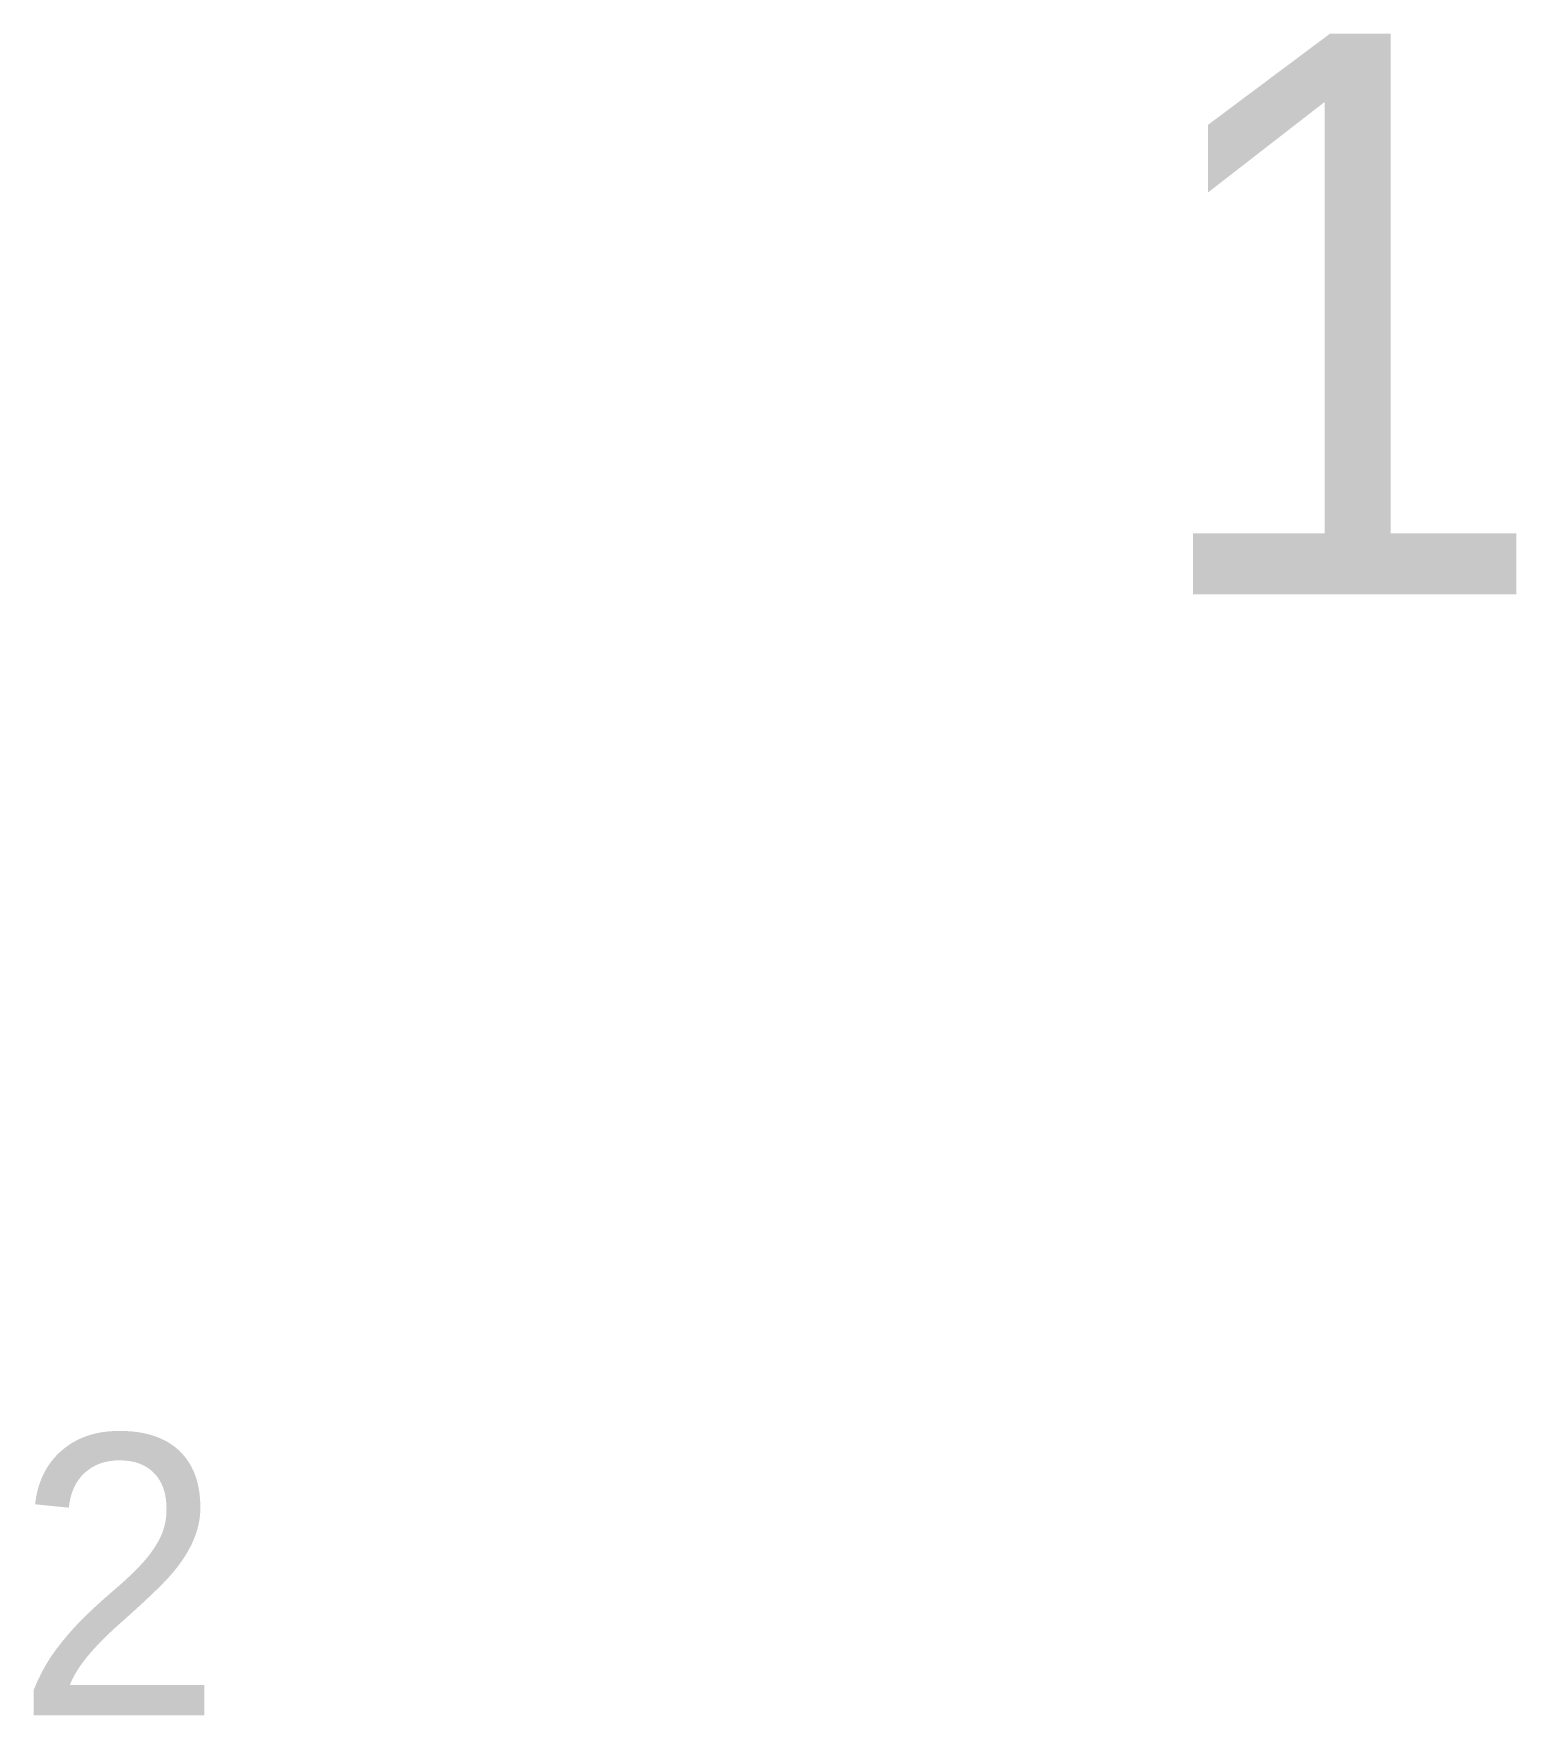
# Model space of a CAD drawing. Header units: millimetres. Extents: x 1.07 to 6.36, y 2 to 8.
import ezdxf

# ---------------------------------------------------------------- set-up
doc = ezdxf.new("R2010")
doc.units = ezdxf.units.MM
doc.layers.get('0').update_dxf_attribs({"linetype": 'CONTINUOUS'})

# ---------------------------------------------------------------- blocks, each defined once
blk = doc.blocks.new('B')

msp = doc.modelspace()

# ---------------------------------------------------------------- block references
ref = msp.add_blockref('B', (1, 2))
ref.add_attrib('A', '1', (5, 6), dxfattribs={"height": 2})
ref.add_attrib('B', '2', (1, 2), dxfattribs={"height": 1})

doc.saveas('drawing.dxf')
